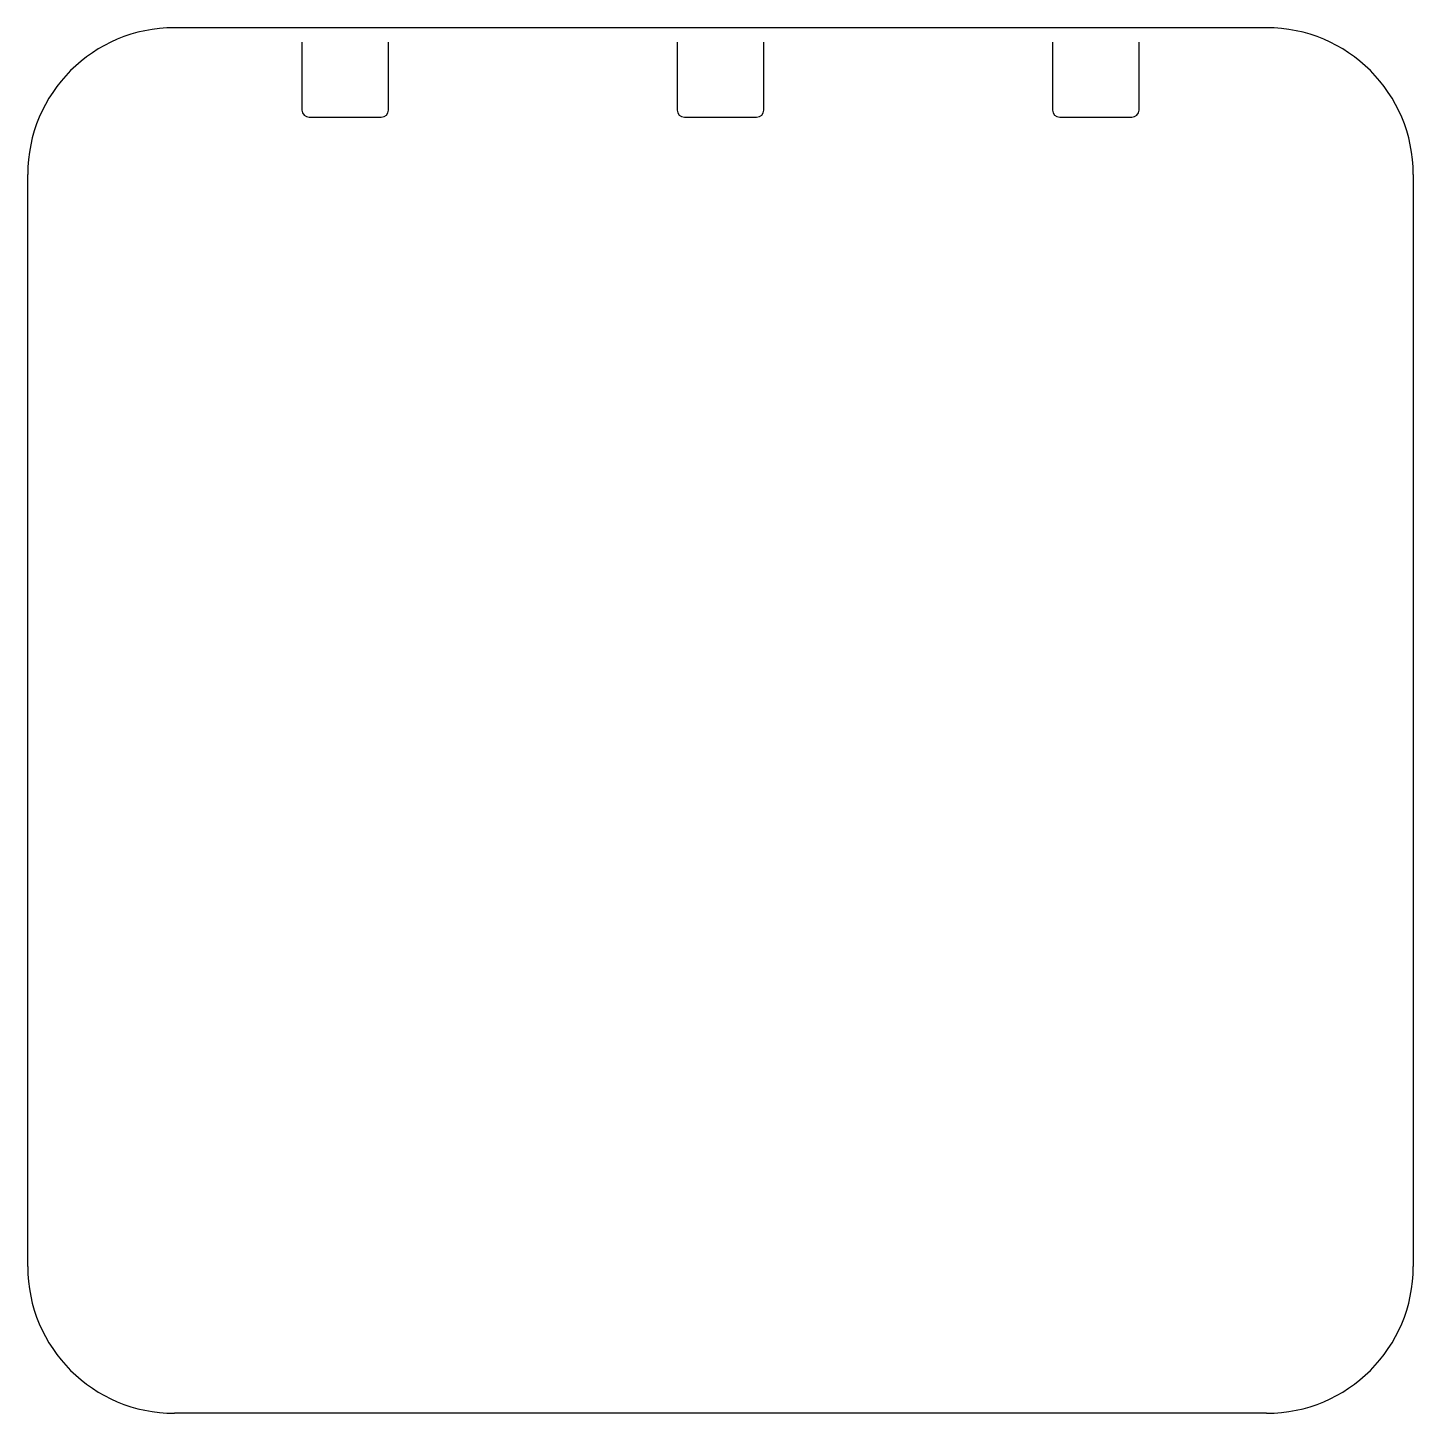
# Model space of a CAD drawing. Header units: millimetres. Extents: x -24 to 24, y -24 to 24.
import ezdxf

# ---------------------------------------------------------------- set-up
doc = ezdxf.new("R2010")
doc.units = ezdxf.units.MM
doc.layers.add('Sketch054', color=7, linetype='CONTINUOUS')

msp = doc.modelspace()

# ---------------------------------------------------------------- linework, layer by layer
at = {"layer": 'Sketch054'}
for p, q in [((18.939, 24), (-18.92, 24)), ((-14.5, 23.5), (-14.5, 21.149)), ((-11.5, 21.149), (-11.5, 23.5)), ((-1.5, 23.5), (-1.5, 21.149)), ((1.5, 21.149), (1.5, 23.5)), ((11.5, 23.5), (11.5, 21.149)), ((14.5, 21.149), (14.5, 23.5)), ((-14.25, 20.899), (-11.75, 20.899)), ((-1.25, 20.899), (1.25, 20.899)), ((11.75, 20.899), (14.25, 20.899)), ((-24, -18.92), (-24, 18.92)), ((24, 18.92), (24, -18.92)), ((18.92, -24), (-18.92, -24))]:
    msp.add_line(p, q, dxfattribs=at)
for centre, radius, start, end in [((-18.92, 18.92), 5.08, 90, 180), ((18.92, 18.92), 5.08, 0, 90), ((-14.25, 21.149), 0.25, 180, -90), ((-11.75, 21.149), 0.25, -90, 0), ((-1.25, 21.149), 0.25, 180, -90), ((1.25, 21.149), 0.25, -90, 0), ((11.75, 21.149), 0.25, 180, -90), ((14.25, 21.149), 0.25, -90, 0), ((-18.92, -18.92), 5.08, 180, -90), ((18.92, -18.92), 5.08, -90, 0)]:
    msp.add_arc(centre, radius, start, end, dxfattribs=at)

doc.saveas('drawing.dxf')
